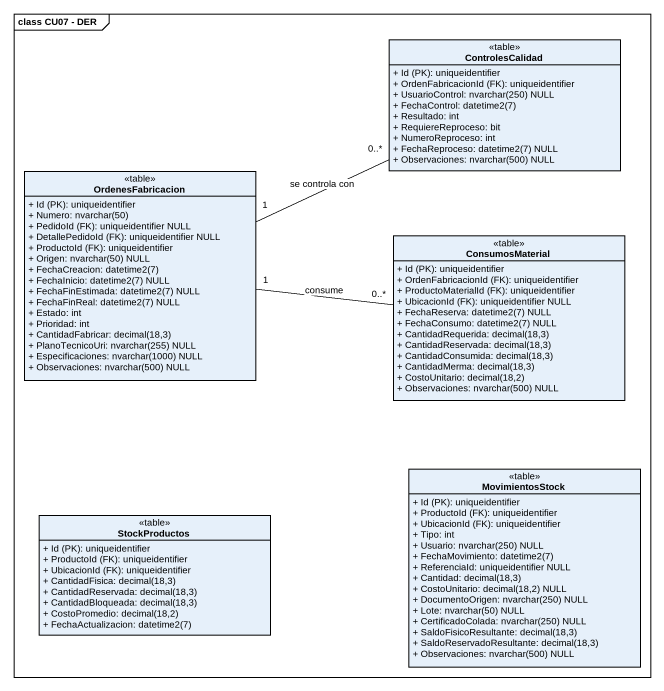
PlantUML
@startuml
mainframe class CU07 - DER
hide circle
hide empty members
skinparam classAttributeIconSize 0
class ControlesCalidad <<table>> {
  {field} + Id (PK): uniqueidentifier
  {field} + OrdenFabricacionId (FK): uniqueidentifier
  {field} + UsuarioControl: nvarchar(250) NULL
  {field} + FechaControl: datetime2(7)
  + Resultado: int
  + RequiereReproceso: bit
  + NumeroReproceso: int
  {field} + FechaReproceso: datetime2(7) NULL
  {field} + Observaciones: nvarchar(500) NULL
}
class OrdenesFabricacion <<table>> {
  {field} + Id (PK): uniqueidentifier
  {field} + Numero: nvarchar(50)
  {field} + PedidoId (FK): uniqueidentifier NULL
  {field} + DetallePedidoId (FK): uniqueidentifier NULL
  {field} + ProductoId (FK): uniqueidentifier
  {field} + Origen: nvarchar(50) NULL
  {field} + FechaCreacion: datetime2(7)
  {field} + FechaInicio: datetime2(7) NULL
  {field} + FechaFinEstimada: datetime2(7) NULL
  {field} + FechaFinReal: datetime2(7) NULL
  + Estado: int
  + Prioridad: int
  {field} + CantidadFabricar: decimal(18,3)
  {field} + PlanoTecnicoUri: nvarchar(255) NULL
  {field} + Especificaciones: nvarchar(1000) NULL
  {field} + Observaciones: nvarchar(500) NULL
}
class ConsumosMaterial <<table>> {
  {field} + Id (PK): uniqueidentifier
  {field} + OrdenFabricacionId (FK): uniqueidentifier
  {field} + ProductoMaterialId (FK): uniqueidentifier
  {field} + UbicacionId (FK): uniqueidentifier NULL
  {field} + FechaReserva: datetime2(7) NULL
  {field} + FechaConsumo: datetime2(7) NULL
  {field} + CantidadRequerida: decimal(18,3)
  {field} + CantidadReservada: decimal(18,3)
  {field} + CantidadConsumida: decimal(18,3)
  {field} + CantidadMerma: decimal(18,3)
  {field} + CostoUnitario: decimal(18,2)
  {field} + Observaciones: nvarchar(500) NULL
}
class MovimientosStock <<table>> {
  {field} + Id (PK): uniqueidentifier
  {field} + ProductoId (FK): uniqueidentifier
  {field} + UbicacionId (FK): uniqueidentifier
  + Tipo: int
  {field} + Usuario: nvarchar(250) NULL
  {field} + FechaMovimiento: datetime2(7)
  + ReferenciaId: uniqueidentifier NULL
  {field} + Cantidad: decimal(18,3)
  {field} + CostoUnitario: decimal(18,2) NULL
  {field} + DocumentoOrigen: nvarchar(250) NULL
  {field} + Lote: nvarchar(50) NULL
  {field} + CertificadoColada: nvarchar(250) NULL
  {field} + SaldoFisicoResultante: decimal(18,3)
  {field} + SaldoReservadoResultante: decimal(18,3)
  {field} + Observaciones: nvarchar(500) NULL
}
class StockProductos <<table>> {
  {field} + Id (PK): uniqueidentifier
  {field} + ProductoId (FK): uniqueidentifier
  {field} + UbicacionId (FK): uniqueidentifier
  {field} + CantidadFisica: decimal(18,3)
  {field} + CantidadReservada: decimal(18,3)
  {field} + CantidadBloqueada: decimal(18,3)
  {field} + CostoPromedio: decimal(18,2)
  {field} + FechaActualizacion: datetime2(7)
}
ControlesCalidad "0..*" -left- "1" OrdenesFabricacion : se controla con
ConsumosMaterial "0..*" -left- "1" OrdenesFabricacion : consume
@enduml
